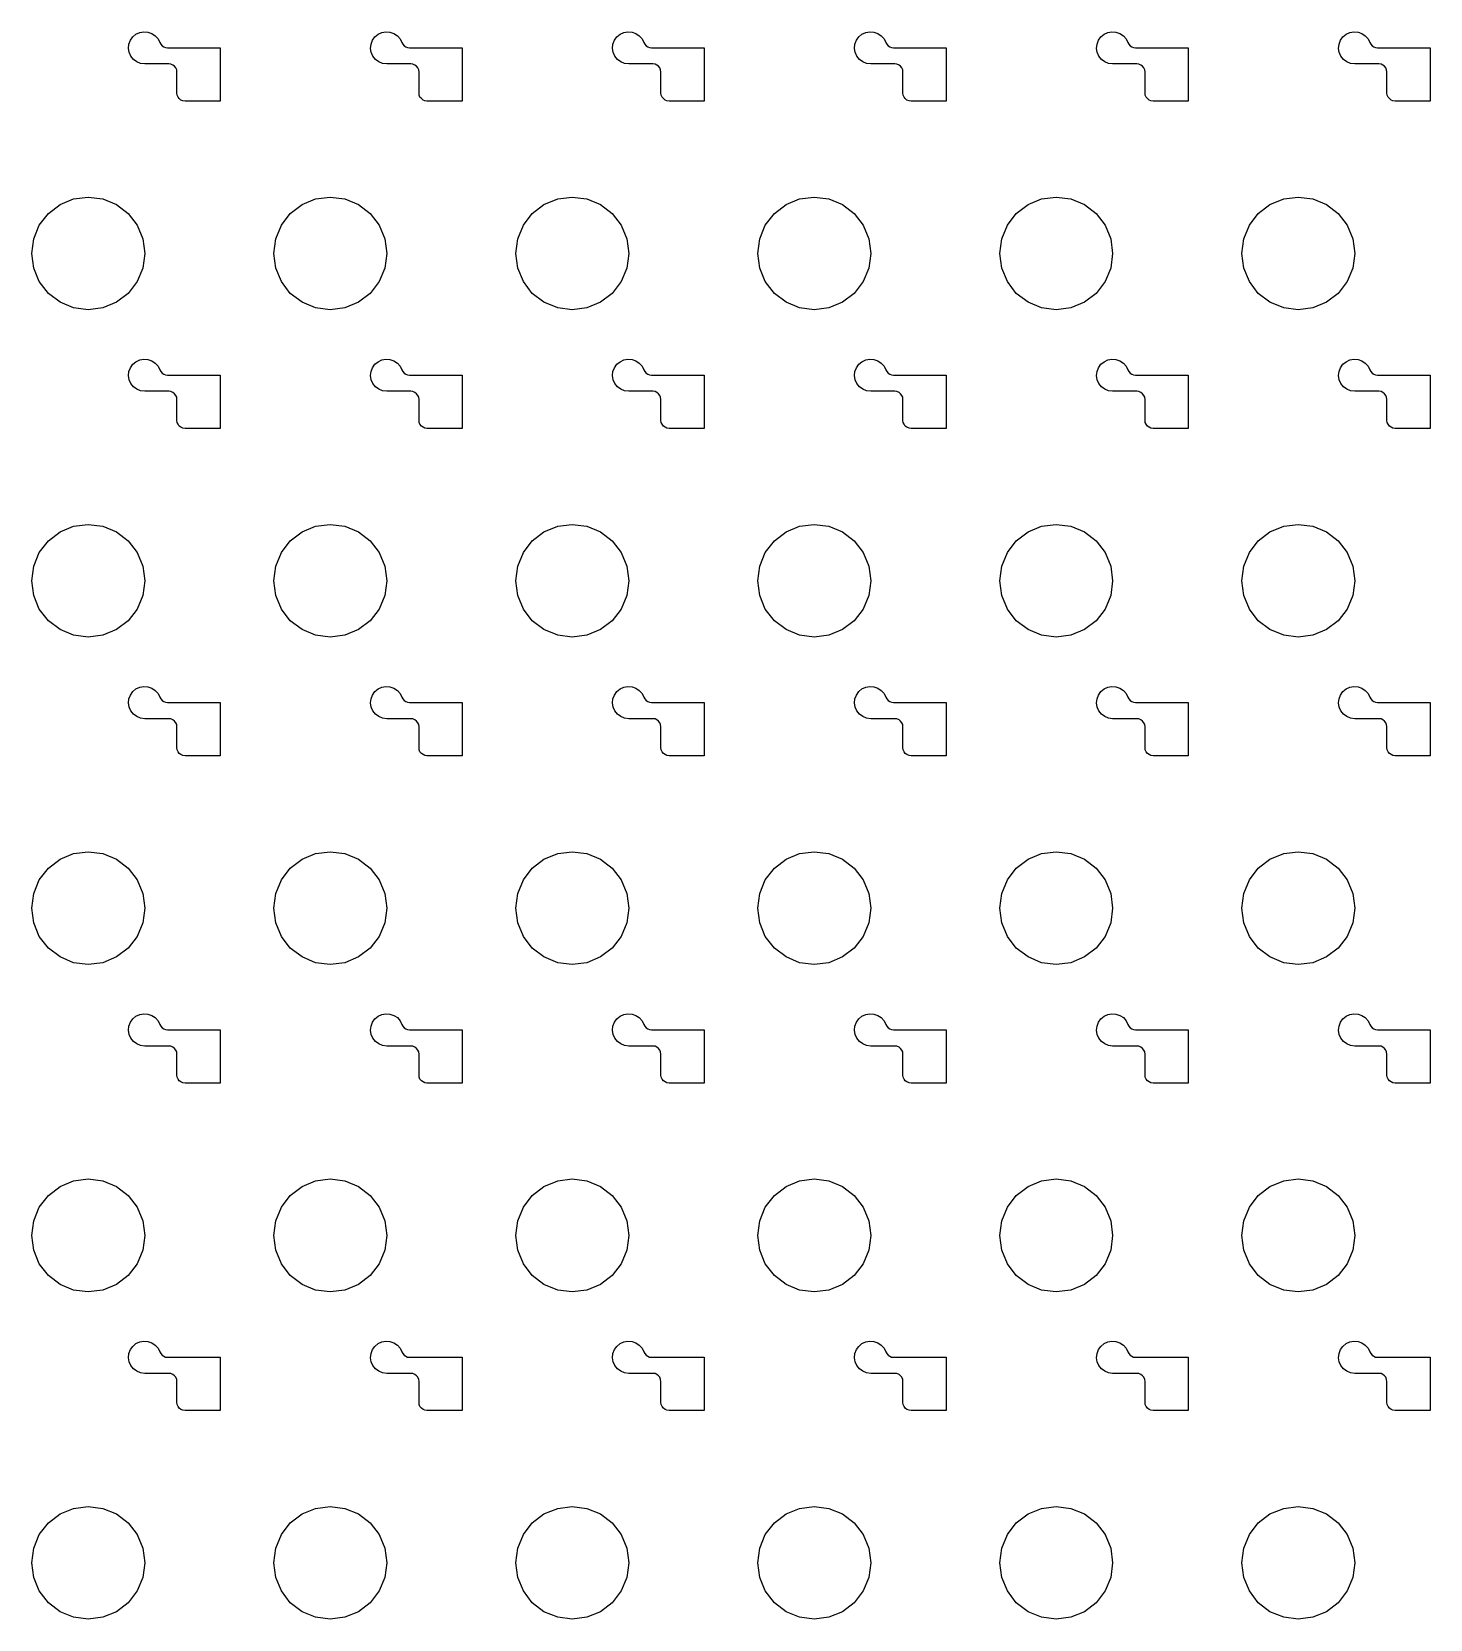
# Model space of a CAD drawing. Extents: x 11 to 212, y 11 to 212.
# Drawn here: x 132.85 to 143.04, y 74.01 to 85.59 of the extents above; entities that cross this region are included whole.
import ezdxf

# ---------------------------------------------------------------- set-up
doc = ezdxf.new("R2010")
doc.units = 0
doc.layers.add('C3', color=7, linetype='continuous')

msp = doc.modelspace()

# ---------------------------------------------------------------- linework, layer by layer
at = {"layer": 'C3'}
for points in [[(133.965, 85.082), (133.949, 85.084), (133.935, 85.09), (133.923, 85.1), (133.914, 85.112), (133.908, 85.126), (133.906, 85.141), (133.906, 85.294), (133.904, 85.309), (133.898, 85.324), (133.889, 85.336), (133.876, 85.345), (133.862, 85.351), (133.847, 85.353), (133.671, 85.353), (133.641, 85.357), (133.613, 85.368), (133.589, 85.386), (133.57, 85.41), (133.558, 85.438), (133.553, 85.467), (133.556, 85.497), (133.567, 85.526), (133.584, 85.55), (133.607, 85.57), (133.634, 85.583), (133.664, 85.588), (133.694, 85.586), (133.723, 85.576), (133.748, 85.559), (133.768, 85.537), (133.782, 85.51), (133.788, 85.497), (133.797, 85.486), (133.809, 85.478), (133.823, 85.472), (133.837, 85.471), (134.221, 85.471), (134.221, 85.082)], [(135.729, 85.082), (135.714, 85.084), (135.7, 85.09), (135.688, 85.1), (135.678, 85.112), (135.673, 85.126), (135.671, 85.141), (135.671, 85.294), (135.669, 85.309), (135.663, 85.324), (135.653, 85.336), (135.641, 85.345), (135.627, 85.351), (135.612, 85.353), (135.435, 85.353), (135.405, 85.357), (135.377, 85.368), (135.353, 85.386), (135.335, 85.41), (135.322, 85.438), (135.318, 85.467), (135.321, 85.497), (135.331, 85.526), (135.349, 85.55), (135.372, 85.57), (135.399, 85.583), (135.429, 85.588), (135.459, 85.586), (135.487, 85.576), (135.513, 85.559), (135.533, 85.537), (135.546, 85.51), (135.553, 85.497), (135.562, 85.486), (135.574, 85.478), (135.587, 85.472), (135.602, 85.471), (135.986, 85.471), (135.986, 85.082)], [(137.494, 85.082), (137.479, 85.084), (137.465, 85.09), (137.453, 85.1), (137.443, 85.112), (137.437, 85.126), (137.435, 85.141), (137.435, 85.294), (137.433, 85.309), (137.427, 85.324), (137.418, 85.336), (137.406, 85.345), (137.392, 85.351), (137.376, 85.353), (137.2, 85.353), (137.17, 85.357), (137.142, 85.368), (137.118, 85.386), (137.099, 85.41), (137.087, 85.438), (137.082, 85.467), (137.085, 85.497), (137.096, 85.526), (137.113, 85.55), (137.137, 85.57), (137.164, 85.583), (137.194, 85.588), (137.224, 85.586), (137.252, 85.576), (137.277, 85.559), (137.297, 85.537), (137.311, 85.51), (137.317, 85.497), (137.327, 85.486), (137.339, 85.478), (137.352, 85.472), (137.366, 85.471), (137.751, 85.471), (137.751, 85.082)], [(139.259, 85.082), (139.244, 85.084), (139.229, 85.09), (139.217, 85.1), (139.208, 85.112), (139.202, 85.126), (139.2, 85.141), (139.2, 85.294), (139.198, 85.309), (139.192, 85.324), (139.183, 85.336), (139.171, 85.345), (139.156, 85.351), (139.141, 85.353), (138.965, 85.353), (138.935, 85.357), (138.907, 85.368), (138.883, 85.386), (138.864, 85.41), (138.852, 85.438), (138.847, 85.467), (138.85, 85.497), (138.861, 85.526), (138.878, 85.55), (138.901, 85.57), (138.929, 85.583), (138.958, 85.588), (138.988, 85.586), (139.017, 85.576), (139.042, 85.559), (139.062, 85.537), (139.076, 85.51), (139.082, 85.497), (139.091, 85.486), (139.103, 85.478), (139.117, 85.472), (139.131, 85.471), (139.515, 85.471), (139.515, 85.082)], [(141.024, 85.082), (141.008, 85.084), (140.994, 85.09), (140.982, 85.1), (140.973, 85.112), (140.967, 85.126), (140.965, 85.141), (140.965, 85.294), (140.963, 85.309), (140.957, 85.324), (140.947, 85.336), (140.935, 85.345), (140.921, 85.351), (140.906, 85.353), (140.729, 85.353), (140.699, 85.357), (140.672, 85.368), (140.647, 85.386), (140.629, 85.41), (140.617, 85.438), (140.612, 85.467), (140.615, 85.497), (140.625, 85.526), (140.643, 85.55), (140.666, 85.57), (140.693, 85.583), (140.723, 85.588), (140.753, 85.586), (140.782, 85.576), (140.807, 85.559), (140.827, 85.537), (140.84, 85.51), (140.847, 85.497), (140.856, 85.486), (140.868, 85.478), (140.881, 85.472), (140.896, 85.471), (141.28, 85.471), (141.28, 85.082)], [(142.788, 85.082), (142.773, 85.084), (142.759, 85.09), (142.747, 85.1), (142.737, 85.112), (142.731, 85.126), (142.729, 85.141), (142.729, 85.294), (142.727, 85.309), (142.722, 85.324), (142.712, 85.336), (142.7, 85.345), (142.686, 85.351), (142.671, 85.353), (142.494, 85.353), (142.464, 85.357), (142.436, 85.368), (142.412, 85.386), (142.393, 85.41), (142.381, 85.438), (142.377, 85.467), (142.38, 85.497), (142.39, 85.526), (142.408, 85.55), (142.431, 85.57), (142.458, 85.583), (142.488, 85.588), (142.518, 85.586), (142.546, 85.576), (142.571, 85.559), (142.591, 85.537), (142.605, 85.51), (142.611, 85.497), (142.621, 85.486), (142.633, 85.478), (142.646, 85.472), (142.66, 85.471), (143.045, 85.471), (143.045, 85.082)], [(133.671, 83.971), (133.657, 83.864), (133.615, 83.765), (133.55, 83.679), (133.465, 83.614), (133.365, 83.573), (133.259, 83.559), (133.152, 83.573), (133.053, 83.614), (132.968, 83.679), (132.902, 83.765), (132.861, 83.864), (132.847, 83.971), (132.861, 84.077), (132.902, 84.176), (132.968, 84.262), (133.053, 84.327), (133.152, 84.368), (133.259, 84.382), (133.365, 84.368), (133.465, 84.327), (133.55, 84.262), (133.615, 84.176), (133.657, 84.077)], [(135.435, 83.971), (135.421, 83.864), (135.38, 83.765), (135.315, 83.679), (135.229, 83.614), (135.13, 83.573), (135.024, 83.559), (134.917, 83.573), (134.818, 83.614), (134.732, 83.679), (134.667, 83.765), (134.626, 83.864), (134.612, 83.971), (134.626, 84.077), (134.667, 84.176), (134.732, 84.262), (134.818, 84.327), (134.917, 84.368), (135.024, 84.382), (135.13, 84.368), (135.229, 84.327), (135.315, 84.262), (135.38, 84.176), (135.421, 84.077)], [(137.2, 83.971), (137.186, 83.864), (137.145, 83.765), (137.079, 83.679), (136.994, 83.614), (136.895, 83.573), (136.788, 83.559), (136.682, 83.573), (136.582, 83.614), (136.497, 83.679), (136.432, 83.765), (136.391, 83.864), (136.376, 83.971), (136.391, 84.077), (136.432, 84.176), (136.497, 84.262), (136.582, 84.327), (136.682, 84.368), (136.788, 84.382), (136.895, 84.368), (136.994, 84.327), (137.079, 84.262), (137.145, 84.176), (137.186, 84.077)], [(138.965, 83.971), (138.951, 83.864), (138.91, 83.765), (138.844, 83.679), (138.759, 83.614), (138.66, 83.573), (138.553, 83.559), (138.446, 83.573), (138.347, 83.614), (138.262, 83.679), (138.196, 83.765), (138.155, 83.864), (138.141, 83.971), (138.155, 84.077), (138.196, 84.176), (138.262, 84.262), (138.347, 84.327), (138.446, 84.368), (138.553, 84.382), (138.66, 84.368), (138.759, 84.327), (138.844, 84.262), (138.91, 84.176), (138.951, 84.077)], [(140.729, 83.971), (140.715, 83.864), (140.674, 83.765), (140.609, 83.679), (140.524, 83.614), (140.424, 83.573), (140.318, 83.559), (140.211, 83.573), (140.112, 83.614), (140.026, 83.679), (139.961, 83.765), (139.92, 83.864), (139.906, 83.971), (139.92, 84.077), (139.961, 84.176), (140.026, 84.262), (140.112, 84.327), (140.211, 84.368), (140.318, 84.382), (140.424, 84.368), (140.524, 84.327), (140.609, 84.262), (140.674, 84.176), (140.715, 84.077)], [(142.494, 83.971), (142.48, 83.864), (142.439, 83.765), (142.374, 83.679), (142.288, 83.614), (142.189, 83.573), (142.082, 83.559), (141.976, 83.573), (141.876, 83.614), (141.791, 83.679), (141.726, 83.765), (141.685, 83.864), (141.671, 83.971), (141.685, 84.077), (141.726, 84.176), (141.791, 84.262), (141.876, 84.327), (141.976, 84.368), (142.082, 84.382), (142.189, 84.368), (142.288, 84.327), (142.374, 84.262), (142.439, 84.176), (142.48, 84.077)], [(133.965, 82.694), (133.949, 82.696), (133.935, 82.702), (133.923, 82.711), (133.914, 82.724), (133.908, 82.738), (133.906, 82.753), (133.906, 82.906), (133.904, 82.921), (133.898, 82.935), (133.889, 82.947), (133.876, 82.957), (133.862, 82.963), (133.847, 82.965), (133.671, 82.965), (133.641, 82.969), (133.613, 82.98), (133.589, 82.998), (133.57, 83.022), (133.558, 83.049), (133.553, 83.079), (133.556, 83.109), (133.567, 83.137), (133.584, 83.162), (133.607, 83.181), (133.634, 83.194), (133.664, 83.2), (133.694, 83.198), (133.723, 83.188), (133.748, 83.171), (133.768, 83.148), (133.782, 83.122), (133.788, 83.109), (133.797, 83.098), (133.809, 83.089), (133.823, 83.084), (133.837, 83.082), (134.221, 83.082), (134.221, 82.694)], [(135.729, 82.694), (135.714, 82.696), (135.7, 82.702), (135.688, 82.711), (135.678, 82.724), (135.673, 82.738), (135.671, 82.753), (135.671, 82.906), (135.669, 82.921), (135.663, 82.935), (135.653, 82.947), (135.641, 82.957), (135.627, 82.963), (135.612, 82.965), (135.435, 82.965), (135.405, 82.969), (135.377, 82.98), (135.353, 82.998), (135.335, 83.022), (135.322, 83.049), (135.318, 83.079), (135.321, 83.109), (135.331, 83.137), (135.349, 83.162), (135.372, 83.181), (135.399, 83.194), (135.429, 83.2), (135.459, 83.198), (135.487, 83.188), (135.513, 83.171), (135.533, 83.148), (135.546, 83.122), (135.553, 83.109), (135.562, 83.098), (135.574, 83.089), (135.587, 83.084), (135.602, 83.082), (135.986, 83.082), (135.986, 82.694)], [(137.494, 82.694), (137.479, 82.696), (137.465, 82.702), (137.453, 82.711), (137.443, 82.724), (137.437, 82.738), (137.435, 82.753), (137.435, 82.906), (137.433, 82.921), (137.427, 82.935), (137.418, 82.947), (137.406, 82.957), (137.392, 82.963), (137.376, 82.965), (137.2, 82.965), (137.17, 82.969), (137.142, 82.98), (137.118, 82.998), (137.099, 83.022), (137.087, 83.049), (137.082, 83.079), (137.085, 83.109), (137.096, 83.137), (137.113, 83.162), (137.137, 83.181), (137.164, 83.194), (137.194, 83.2), (137.224, 83.198), (137.252, 83.188), (137.277, 83.171), (137.297, 83.148), (137.311, 83.122), (137.317, 83.109), (137.327, 83.098), (137.339, 83.089), (137.352, 83.084), (137.366, 83.082), (137.751, 83.082), (137.751, 82.694)], [(139.259, 82.694), (139.244, 82.696), (139.229, 82.702), (139.217, 82.711), (139.208, 82.724), (139.202, 82.738), (139.2, 82.753), (139.2, 82.906), (139.198, 82.921), (139.192, 82.935), (139.183, 82.947), (139.171, 82.957), (139.156, 82.963), (139.141, 82.965), (138.965, 82.965), (138.935, 82.969), (138.907, 82.98), (138.883, 82.998), (138.864, 83.022), (138.852, 83.049), (138.847, 83.079), (138.85, 83.109), (138.861, 83.137), (138.878, 83.162), (138.901, 83.181), (138.929, 83.194), (138.958, 83.2), (138.988, 83.198), (139.017, 83.188), (139.042, 83.171), (139.062, 83.148), (139.076, 83.122), (139.082, 83.109), (139.091, 83.098), (139.103, 83.089), (139.117, 83.084), (139.131, 83.082), (139.515, 83.082), (139.515, 82.694)], [(141.024, 82.694), (141.008, 82.696), (140.994, 82.702), (140.982, 82.711), (140.973, 82.724), (140.967, 82.738), (140.965, 82.753), (140.965, 82.906), (140.963, 82.921), (140.957, 82.935), (140.947, 82.947), (140.935, 82.957), (140.921, 82.963), (140.906, 82.965), (140.729, 82.965), (140.699, 82.969), (140.672, 82.98), (140.647, 82.998), (140.629, 83.022), (140.617, 83.049), (140.612, 83.079), (140.615, 83.109), (140.625, 83.137), (140.643, 83.162), (140.666, 83.181), (140.693, 83.194), (140.723, 83.2), (140.753, 83.198), (140.782, 83.188), (140.807, 83.171), (140.827, 83.148), (140.84, 83.122), (140.847, 83.109), (140.856, 83.098), (140.868, 83.089), (140.881, 83.084), (140.896, 83.082), (141.28, 83.082), (141.28, 82.694)], [(142.788, 82.694), (142.773, 82.696), (142.759, 82.702), (142.747, 82.711), (142.737, 82.724), (142.731, 82.738), (142.729, 82.753), (142.729, 82.906), (142.727, 82.921), (142.722, 82.935), (142.712, 82.947), (142.7, 82.957), (142.686, 82.963), (142.671, 82.965), (142.494, 82.965), (142.464, 82.969), (142.436, 82.98), (142.412, 82.998), (142.393, 83.022), (142.381, 83.049), (142.377, 83.079), (142.38, 83.109), (142.39, 83.137), (142.408, 83.162), (142.431, 83.181), (142.458, 83.194), (142.488, 83.2), (142.518, 83.198), (142.546, 83.188), (142.571, 83.171), (142.591, 83.148), (142.605, 83.122), (142.611, 83.109), (142.621, 83.098), (142.633, 83.089), (142.646, 83.084), (142.66, 83.082), (143.045, 83.082), (143.045, 82.694)], [(133.671, 81.582), (133.657, 81.476), (133.615, 81.376), (133.55, 81.291), (133.465, 81.226), (133.365, 81.185), (133.259, 81.171), (133.152, 81.185), (133.053, 81.226), (132.968, 81.291), (132.902, 81.376), (132.861, 81.476), (132.847, 81.582), (132.861, 81.689), (132.902, 81.788), (132.968, 81.874), (133.053, 81.939), (133.152, 81.98), (133.259, 81.994), (133.365, 81.98), (133.465, 81.939), (133.55, 81.874), (133.615, 81.788), (133.657, 81.689)], [(135.435, 81.582), (135.421, 81.476), (135.38, 81.376), (135.315, 81.291), (135.229, 81.226), (135.13, 81.185), (135.024, 81.171), (134.917, 81.185), (134.818, 81.226), (134.732, 81.291), (134.667, 81.376), (134.626, 81.476), (134.612, 81.582), (134.626, 81.689), (134.667, 81.788), (134.732, 81.874), (134.818, 81.939), (134.917, 81.98), (135.024, 81.994), (135.13, 81.98), (135.229, 81.939), (135.315, 81.874), (135.38, 81.788), (135.421, 81.689)], [(137.2, 81.582), (137.186, 81.476), (137.145, 81.376), (137.079, 81.291), (136.994, 81.226), (136.895, 81.185), (136.788, 81.171), (136.682, 81.185), (136.582, 81.226), (136.497, 81.291), (136.432, 81.376), (136.391, 81.476), (136.376, 81.582), (136.391, 81.689), (136.432, 81.788), (136.497, 81.874), (136.582, 81.939), (136.682, 81.98), (136.788, 81.994), (136.895, 81.98), (136.994, 81.939), (137.079, 81.874), (137.145, 81.788), (137.186, 81.689)], [(138.965, 81.582), (138.951, 81.476), (138.91, 81.376), (138.844, 81.291), (138.759, 81.226), (138.66, 81.185), (138.553, 81.171), (138.446, 81.185), (138.347, 81.226), (138.262, 81.291), (138.196, 81.376), (138.155, 81.476), (138.141, 81.582), (138.155, 81.689), (138.196, 81.788), (138.262, 81.874), (138.347, 81.939), (138.446, 81.98), (138.553, 81.994), (138.66, 81.98), (138.759, 81.939), (138.844, 81.874), (138.91, 81.788), (138.951, 81.689)], [(140.729, 81.582), (140.715, 81.476), (140.674, 81.376), (140.609, 81.291), (140.524, 81.226), (140.424, 81.185), (140.318, 81.171), (140.211, 81.185), (140.112, 81.226), (140.026, 81.291), (139.961, 81.376), (139.92, 81.476), (139.906, 81.582), (139.92, 81.689), (139.961, 81.788), (140.026, 81.874), (140.112, 81.939), (140.211, 81.98), (140.318, 81.994), (140.424, 81.98), (140.524, 81.939), (140.609, 81.874), (140.674, 81.788), (140.715, 81.689)], [(142.494, 81.582), (142.48, 81.476), (142.439, 81.376), (142.374, 81.291), (142.288, 81.226), (142.189, 81.185), (142.082, 81.171), (141.976, 81.185), (141.876, 81.226), (141.791, 81.291), (141.726, 81.376), (141.685, 81.476), (141.671, 81.582), (141.685, 81.689), (141.726, 81.788), (141.791, 81.874), (141.876, 81.939), (141.976, 81.98), (142.082, 81.994), (142.189, 81.98), (142.288, 81.939), (142.374, 81.874), (142.439, 81.788), (142.48, 81.689)], [(133.965, 80.306), (133.949, 80.308), (133.935, 80.314), (133.923, 80.323), (133.914, 80.335), (133.908, 80.349), (133.906, 80.365), (133.906, 80.518), (133.904, 80.533), (133.898, 80.547), (133.889, 80.559), (133.876, 80.569), (133.862, 80.574), (133.847, 80.576), (133.671, 80.576), (133.641, 80.58), (133.613, 80.592), (133.589, 80.61), (133.57, 80.633), (133.558, 80.661), (133.553, 80.691), (133.556, 80.721), (133.567, 80.749), (133.584, 80.774), (133.607, 80.793), (133.634, 80.806), (133.664, 80.812), (133.694, 80.809), (133.723, 80.8), (133.748, 80.783), (133.768, 80.76), (133.782, 80.733), (133.788, 80.72), (133.797, 80.709), (133.809, 80.701), (133.823, 80.696), (133.837, 80.694), (134.221, 80.694), (134.221, 80.306)], [(135.729, 80.306), (135.714, 80.308), (135.7, 80.314), (135.688, 80.323), (135.678, 80.335), (135.673, 80.349), (135.671, 80.365), (135.671, 80.518), (135.669, 80.533), (135.663, 80.547), (135.653, 80.559), (135.641, 80.569), (135.627, 80.574), (135.612, 80.576), (135.435, 80.576), (135.405, 80.58), (135.377, 80.592), (135.353, 80.61), (135.335, 80.633), (135.322, 80.661), (135.318, 80.691), (135.321, 80.721), (135.331, 80.749), (135.349, 80.774), (135.372, 80.793), (135.399, 80.806), (135.429, 80.812), (135.459, 80.809), (135.487, 80.8), (135.513, 80.783), (135.533, 80.76), (135.546, 80.733), (135.553, 80.72), (135.562, 80.709), (135.574, 80.701), (135.587, 80.696), (135.602, 80.694), (135.986, 80.694), (135.986, 80.306)], [(137.494, 80.306), (137.479, 80.308), (137.465, 80.314), (137.453, 80.323), (137.443, 80.335), (137.437, 80.349), (137.435, 80.365), (137.435, 80.518), (137.433, 80.533), (137.427, 80.547), (137.418, 80.559), (137.406, 80.569), (137.392, 80.574), (137.376, 80.576), (137.2, 80.576), (137.17, 80.58), (137.142, 80.592), (137.118, 80.61), (137.099, 80.633), (137.087, 80.661), (137.082, 80.691), (137.085, 80.721), (137.096, 80.749), (137.113, 80.774), (137.137, 80.793), (137.164, 80.806), (137.194, 80.812), (137.224, 80.809), (137.252, 80.8), (137.277, 80.783), (137.297, 80.76), (137.311, 80.733), (137.317, 80.72), (137.327, 80.709), (137.339, 80.701), (137.352, 80.696), (137.366, 80.694), (137.751, 80.694), (137.751, 80.306)], [(139.259, 80.306), (139.244, 80.308), (139.229, 80.314), (139.217, 80.323), (139.208, 80.335), (139.202, 80.349), (139.2, 80.365), (139.2, 80.518), (139.198, 80.533), (139.192, 80.547), (139.183, 80.559), (139.171, 80.569), (139.156, 80.574), (139.141, 80.576), (138.965, 80.576), (138.935, 80.58), (138.907, 80.592), (138.883, 80.61), (138.864, 80.633), (138.852, 80.661), (138.847, 80.691), (138.85, 80.721), (138.861, 80.749), (138.878, 80.774), (138.901, 80.793), (138.929, 80.806), (138.958, 80.812), (138.988, 80.809), (139.017, 80.8), (139.042, 80.783), (139.062, 80.76), (139.076, 80.733), (139.082, 80.72), (139.091, 80.709), (139.103, 80.701), (139.117, 80.696), (139.131, 80.694), (139.515, 80.694), (139.515, 80.306)], [(141.024, 80.306), (141.008, 80.308), (140.994, 80.314), (140.982, 80.323), (140.973, 80.335), (140.967, 80.349), (140.965, 80.365), (140.965, 80.518), (140.963, 80.533), (140.957, 80.547), (140.947, 80.559), (140.935, 80.569), (140.921, 80.574), (140.906, 80.576), (140.729, 80.576), (140.699, 80.58), (140.672, 80.592), (140.647, 80.61), (140.629, 80.633), (140.617, 80.661), (140.612, 80.691), (140.615, 80.721), (140.625, 80.749), (140.643, 80.774), (140.666, 80.793), (140.693, 80.806), (140.723, 80.812), (140.753, 80.809), (140.782, 80.8), (140.807, 80.783), (140.827, 80.76), (140.84, 80.733), (140.847, 80.72), (140.856, 80.709), (140.868, 80.701), (140.881, 80.696), (140.896, 80.694), (141.28, 80.694), (141.28, 80.306)], [(142.788, 80.306), (142.773, 80.308), (142.759, 80.314), (142.747, 80.323), (142.737, 80.335), (142.731, 80.349), (142.729, 80.365), (142.729, 80.518), (142.727, 80.533), (142.722, 80.547), (142.712, 80.559), (142.7, 80.569), (142.686, 80.574), (142.671, 80.576), (142.494, 80.576), (142.464, 80.58), (142.436, 80.592), (142.412, 80.61), (142.393, 80.633), (142.381, 80.661), (142.377, 80.691), (142.38, 80.721), (142.39, 80.749), (142.408, 80.774), (142.431, 80.793), (142.458, 80.806), (142.488, 80.812), (142.518, 80.809), (142.546, 80.8), (142.571, 80.783), (142.591, 80.76), (142.605, 80.733), (142.611, 80.72), (142.621, 80.709), (142.633, 80.701), (142.646, 80.696), (142.66, 80.694), (143.045, 80.694), (143.045, 80.306)], [(133.671, 79.194), (133.657, 79.088), (133.615, 78.988), (133.55, 78.903), (133.465, 78.838), (133.365, 78.796), (133.259, 78.782), (133.152, 78.796), (133.053, 78.838), (132.968, 78.903), (132.902, 78.988), (132.861, 79.088), (132.847, 79.194), (132.861, 79.301), (132.902, 79.4), (132.968, 79.485), (133.053, 79.551), (133.152, 79.592), (133.259, 79.606), (133.365, 79.592), (133.465, 79.551), (133.55, 79.485), (133.615, 79.4), (133.657, 79.301)], [(135.435, 79.194), (135.421, 79.088), (135.38, 78.988), (135.315, 78.903), (135.229, 78.838), (135.13, 78.796), (135.024, 78.782), (134.917, 78.796), (134.818, 78.838), (134.732, 78.903), (134.667, 78.988), (134.626, 79.088), (134.612, 79.194), (134.626, 79.301), (134.667, 79.4), (134.732, 79.485), (134.818, 79.551), (134.917, 79.592), (135.024, 79.606), (135.13, 79.592), (135.229, 79.551), (135.315, 79.485), (135.38, 79.4), (135.421, 79.301)], [(137.2, 79.194), (137.186, 79.088), (137.145, 78.988), (137.079, 78.903), (136.994, 78.838), (136.895, 78.796), (136.788, 78.782), (136.682, 78.796), (136.582, 78.838), (136.497, 78.903), (136.432, 78.988), (136.391, 79.088), (136.376, 79.194), (136.391, 79.301), (136.432, 79.4), (136.497, 79.485), (136.582, 79.551), (136.682, 79.592), (136.788, 79.606), (136.895, 79.592), (136.994, 79.551), (137.079, 79.485), (137.145, 79.4), (137.186, 79.301)], [(138.965, 79.194), (138.951, 79.088), (138.91, 78.988), (138.844, 78.903), (138.759, 78.838), (138.66, 78.796), (138.553, 78.782), (138.446, 78.796), (138.347, 78.838), (138.262, 78.903), (138.196, 78.988), (138.155, 79.088), (138.141, 79.194), (138.155, 79.301), (138.196, 79.4), (138.262, 79.485), (138.347, 79.551), (138.446, 79.592), (138.553, 79.606), (138.66, 79.592), (138.759, 79.551), (138.844, 79.485), (138.91, 79.4), (138.951, 79.301)], [(140.729, 79.194), (140.715, 79.088), (140.674, 78.988), (140.609, 78.903), (140.524, 78.838), (140.424, 78.796), (140.318, 78.782), (140.211, 78.796), (140.112, 78.838), (140.026, 78.903), (139.961, 78.988), (139.92, 79.088), (139.906, 79.194), (139.92, 79.301), (139.961, 79.4), (140.026, 79.485), (140.112, 79.551), (140.211, 79.592), (140.318, 79.606), (140.424, 79.592), (140.524, 79.551), (140.609, 79.485), (140.674, 79.4), (140.715, 79.301)], [(142.494, 79.194), (142.48, 79.088), (142.439, 78.988), (142.374, 78.903), (142.288, 78.838), (142.189, 78.796), (142.082, 78.782), (141.976, 78.796), (141.876, 78.838), (141.791, 78.903), (141.726, 78.988), (141.685, 79.088), (141.671, 79.194), (141.685, 79.301), (141.726, 79.4), (141.791, 79.485), (141.876, 79.551), (141.976, 79.592), (142.082, 79.606), (142.189, 79.592), (142.288, 79.551), (142.374, 79.485), (142.439, 79.4), (142.48, 79.301)], [(133.965, 77.918), (133.949, 77.92), (133.935, 77.926), (133.923, 77.935), (133.914, 77.947), (133.908, 77.961), (133.906, 77.976), (133.906, 78.129), (133.904, 78.145), (133.898, 78.159), (133.889, 78.171), (133.876, 78.18), (133.862, 78.186), (133.847, 78.188), (133.671, 78.188), (133.641, 78.192), (133.613, 78.203), (133.589, 78.222), (133.57, 78.245), (133.558, 78.273), (133.553, 78.303), (133.556, 78.333), (133.567, 78.361), (133.584, 78.386), (133.607, 78.405), (133.634, 78.418), (133.664, 78.423), (133.694, 78.421), (133.723, 78.411), (133.748, 78.395), (133.768, 78.372), (133.782, 78.345), (133.788, 78.332), (133.797, 78.321), (133.809, 78.313), (133.823, 78.308), (133.837, 78.306), (134.221, 78.306), (134.221, 77.918)], [(135.729, 77.918), (135.714, 77.92), (135.7, 77.926), (135.688, 77.935), (135.678, 77.947), (135.673, 77.961), (135.671, 77.976), (135.671, 78.129), (135.669, 78.145), (135.663, 78.159), (135.653, 78.171), (135.641, 78.18), (135.627, 78.186), (135.612, 78.188), (135.435, 78.188), (135.405, 78.192), (135.377, 78.203), (135.353, 78.222), (135.335, 78.245), (135.322, 78.273), (135.318, 78.303), (135.321, 78.333), (135.331, 78.361), (135.349, 78.386), (135.372, 78.405), (135.399, 78.418), (135.429, 78.423), (135.459, 78.421), (135.487, 78.411), (135.513, 78.395), (135.533, 78.372), (135.546, 78.345), (135.553, 78.332), (135.562, 78.321), (135.574, 78.313), (135.587, 78.308), (135.602, 78.306), (135.986, 78.306), (135.986, 77.918)], [(137.494, 77.918), (137.479, 77.92), (137.465, 77.926), (137.453, 77.935), (137.443, 77.947), (137.437, 77.961), (137.435, 77.976), (137.435, 78.129), (137.433, 78.145), (137.427, 78.159), (137.418, 78.171), (137.406, 78.18), (137.392, 78.186), (137.376, 78.188), (137.2, 78.188), (137.17, 78.192), (137.142, 78.203), (137.118, 78.222), (137.099, 78.245), (137.087, 78.273), (137.082, 78.303), (137.085, 78.333), (137.096, 78.361), (137.113, 78.386), (137.137, 78.405), (137.164, 78.418), (137.194, 78.423), (137.224, 78.421), (137.252, 78.411), (137.277, 78.395), (137.297, 78.372), (137.311, 78.345), (137.317, 78.332), (137.327, 78.321), (137.339, 78.313), (137.352, 78.308), (137.366, 78.306), (137.751, 78.306), (137.751, 77.918)], [(139.259, 77.918), (139.244, 77.92), (139.229, 77.926), (139.217, 77.935), (139.208, 77.947), (139.202, 77.961), (139.2, 77.976), (139.2, 78.129), (139.198, 78.145), (139.192, 78.159), (139.183, 78.171), (139.171, 78.18), (139.156, 78.186), (139.141, 78.188), (138.965, 78.188), (138.935, 78.192), (138.907, 78.203), (138.883, 78.222), (138.864, 78.245), (138.852, 78.273), (138.847, 78.303), (138.85, 78.333), (138.861, 78.361), (138.878, 78.386), (138.901, 78.405), (138.929, 78.418), (138.958, 78.423), (138.988, 78.421), (139.017, 78.411), (139.042, 78.395), (139.062, 78.372), (139.076, 78.345), (139.082, 78.332), (139.091, 78.321), (139.103, 78.313), (139.117, 78.308), (139.131, 78.306), (139.515, 78.306), (139.515, 77.918)], [(141.024, 77.918), (141.008, 77.92), (140.994, 77.926), (140.982, 77.935), (140.973, 77.947), (140.967, 77.961), (140.965, 77.976), (140.965, 78.129), (140.963, 78.145), (140.957, 78.159), (140.947, 78.171), (140.935, 78.18), (140.921, 78.186), (140.906, 78.188), (140.729, 78.188), (140.699, 78.192), (140.672, 78.203), (140.647, 78.222), (140.629, 78.245), (140.617, 78.273), (140.612, 78.303), (140.615, 78.333), (140.625, 78.361), (140.643, 78.386), (140.666, 78.405), (140.693, 78.418), (140.723, 78.423), (140.753, 78.421), (140.782, 78.411), (140.807, 78.395), (140.827, 78.372), (140.84, 78.345), (140.847, 78.332), (140.856, 78.321), (140.868, 78.313), (140.881, 78.308), (140.896, 78.306), (141.28, 78.306), (141.28, 77.918)], [(142.788, 77.918), (142.773, 77.92), (142.759, 77.926), (142.747, 77.935), (142.737, 77.947), (142.731, 77.961), (142.729, 77.976), (142.729, 78.129), (142.727, 78.145), (142.722, 78.159), (142.712, 78.171), (142.7, 78.18), (142.686, 78.186), (142.671, 78.188), (142.494, 78.188), (142.464, 78.192), (142.436, 78.203), (142.412, 78.222), (142.393, 78.245), (142.381, 78.273), (142.377, 78.303), (142.38, 78.333), (142.39, 78.361), (142.408, 78.386), (142.431, 78.405), (142.458, 78.418), (142.488, 78.423), (142.518, 78.421), (142.546, 78.411), (142.571, 78.395), (142.591, 78.372), (142.605, 78.345), (142.611, 78.332), (142.621, 78.321), (142.633, 78.313), (142.646, 78.308), (142.66, 78.306), (143.045, 78.306), (143.045, 77.918)], [(133.671, 76.806), (133.657, 76.699), (133.615, 76.6), (133.55, 76.515), (133.465, 76.449), (133.365, 76.408), (133.259, 76.394), (133.152, 76.408), (133.053, 76.449), (132.968, 76.515), (132.902, 76.6), (132.861, 76.699), (132.847, 76.806), (132.861, 76.912), (132.902, 77.012), (132.968, 77.097), (133.053, 77.162), (133.152, 77.204), (133.259, 77.218), (133.365, 77.204), (133.465, 77.162), (133.55, 77.097), (133.615, 77.012), (133.657, 76.912)], [(135.435, 76.806), (135.421, 76.699), (135.38, 76.6), (135.315, 76.515), (135.229, 76.449), (135.13, 76.408), (135.024, 76.394), (134.917, 76.408), (134.818, 76.449), (134.732, 76.515), (134.667, 76.6), (134.626, 76.699), (134.612, 76.806), (134.626, 76.912), (134.667, 77.012), (134.732, 77.097), (134.818, 77.162), (134.917, 77.204), (135.024, 77.218), (135.13, 77.204), (135.229, 77.162), (135.315, 77.097), (135.38, 77.012), (135.421, 76.912)], [(137.2, 76.806), (137.186, 76.699), (137.145, 76.6), (137.079, 76.515), (136.994, 76.449), (136.895, 76.408), (136.788, 76.394), (136.682, 76.408), (136.582, 76.449), (136.497, 76.515), (136.432, 76.6), (136.391, 76.699), (136.376, 76.806), (136.391, 76.912), (136.432, 77.012), (136.497, 77.097), (136.582, 77.162), (136.682, 77.204), (136.788, 77.218), (136.895, 77.204), (136.994, 77.162), (137.079, 77.097), (137.145, 77.012), (137.186, 76.912)], [(138.965, 76.806), (138.951, 76.699), (138.91, 76.6), (138.844, 76.515), (138.759, 76.449), (138.66, 76.408), (138.553, 76.394), (138.446, 76.408), (138.347, 76.449), (138.262, 76.515), (138.196, 76.6), (138.155, 76.699), (138.141, 76.806), (138.155, 76.912), (138.196, 77.012), (138.262, 77.097), (138.347, 77.162), (138.446, 77.204), (138.553, 77.218), (138.66, 77.204), (138.759, 77.162), (138.844, 77.097), (138.91, 77.012), (138.951, 76.912)], [(140.729, 76.806), (140.715, 76.699), (140.674, 76.6), (140.609, 76.515), (140.524, 76.449), (140.424, 76.408), (140.318, 76.394), (140.211, 76.408), (140.112, 76.449), (140.026, 76.515), (139.961, 76.6), (139.92, 76.699), (139.906, 76.806), (139.92, 76.912), (139.961, 77.012), (140.026, 77.097), (140.112, 77.162), (140.211, 77.204), (140.318, 77.218), (140.424, 77.204), (140.524, 77.162), (140.609, 77.097), (140.674, 77.012), (140.715, 76.912)], [(142.494, 76.806), (142.48, 76.699), (142.439, 76.6), (142.374, 76.515), (142.288, 76.449), (142.189, 76.408), (142.082, 76.394), (141.976, 76.408), (141.876, 76.449), (141.791, 76.515), (141.726, 76.6), (141.685, 76.699), (141.671, 76.806), (141.685, 76.912), (141.726, 77.012), (141.791, 77.097), (141.876, 77.162), (141.976, 77.204), (142.082, 77.218), (142.189, 77.204), (142.288, 77.162), (142.374, 77.097), (142.439, 77.012), (142.48, 76.912)], [(133.965, 75.529), (133.949, 75.531), (133.935, 75.537), (133.923, 75.547), (133.914, 75.559), (133.908, 75.573), (133.906, 75.588), (133.906, 75.741), (133.904, 75.756), (133.898, 75.771), (133.889, 75.783), (133.876, 75.792), (133.862, 75.798), (133.847, 75.8), (133.671, 75.8), (133.641, 75.804), (133.613, 75.815), (133.589, 75.833), (133.57, 75.857), (133.558, 75.885), (133.553, 75.914), (133.556, 75.944), (133.567, 75.973), (133.584, 75.997), (133.607, 76.017), (133.634, 76.03), (133.664, 76.035), (133.694, 76.033), (133.723, 76.023), (133.748, 76.006), (133.768, 75.984), (133.782, 75.957), (133.788, 75.944), (133.797, 75.933), (133.809, 75.925), (133.823, 75.919), (133.837, 75.918), (134.221, 75.918), (134.221, 75.529)], [(135.729, 75.529), (135.714, 75.531), (135.7, 75.537), (135.688, 75.547), (135.678, 75.559), (135.673, 75.573), (135.671, 75.588), (135.671, 75.741), (135.669, 75.756), (135.663, 75.771), (135.653, 75.783), (135.641, 75.792), (135.627, 75.798), (135.612, 75.8), (135.435, 75.8), (135.405, 75.804), (135.377, 75.815), (135.353, 75.833), (135.335, 75.857), (135.322, 75.885), (135.318, 75.914), (135.321, 75.944), (135.331, 75.973), (135.349, 75.997), (135.372, 76.017), (135.399, 76.03), (135.429, 76.035), (135.459, 76.033), (135.487, 76.023), (135.513, 76.006), (135.533, 75.984), (135.546, 75.957), (135.553, 75.944), (135.562, 75.933), (135.574, 75.925), (135.587, 75.919), (135.602, 75.918), (135.986, 75.918), (135.986, 75.529)], [(137.494, 75.529), (137.479, 75.531), (137.465, 75.537), (137.453, 75.547), (137.443, 75.559), (137.437, 75.573), (137.435, 75.588), (137.435, 75.741), (137.433, 75.756), (137.427, 75.771), (137.418, 75.783), (137.406, 75.792), (137.392, 75.798), (137.376, 75.8), (137.2, 75.8), (137.17, 75.804), (137.142, 75.815), (137.118, 75.833), (137.099, 75.857), (137.087, 75.885), (137.082, 75.914), (137.085, 75.944), (137.096, 75.973), (137.113, 75.997), (137.137, 76.017), (137.164, 76.03), (137.194, 76.035), (137.224, 76.033), (137.252, 76.023), (137.277, 76.006), (137.297, 75.984), (137.311, 75.957), (137.317, 75.944), (137.327, 75.933), (137.339, 75.925), (137.352, 75.919), (137.366, 75.918), (137.751, 75.918), (137.751, 75.529)], [(139.259, 75.529), (139.244, 75.531), (139.229, 75.537), (139.217, 75.547), (139.208, 75.559), (139.202, 75.573), (139.2, 75.588), (139.2, 75.741), (139.198, 75.756), (139.192, 75.771), (139.183, 75.783), (139.171, 75.792), (139.156, 75.798), (139.141, 75.8), (138.965, 75.8), (138.935, 75.804), (138.907, 75.815), (138.883, 75.833), (138.864, 75.857), (138.852, 75.885), (138.847, 75.914), (138.85, 75.944), (138.861, 75.973), (138.878, 75.997), (138.901, 76.017), (138.929, 76.03), (138.958, 76.035), (138.988, 76.033), (139.017, 76.023), (139.042, 76.006), (139.062, 75.984), (139.076, 75.957), (139.082, 75.944), (139.091, 75.933), (139.103, 75.925), (139.117, 75.919), (139.131, 75.918), (139.515, 75.918), (139.515, 75.529)], [(141.024, 75.529), (141.008, 75.531), (140.994, 75.537), (140.982, 75.547), (140.973, 75.559), (140.967, 75.573), (140.965, 75.588), (140.965, 75.741), (140.963, 75.756), (140.957, 75.771), (140.947, 75.783), (140.935, 75.792), (140.921, 75.798), (140.906, 75.8), (140.729, 75.8), (140.699, 75.804), (140.672, 75.815), (140.647, 75.833), (140.629, 75.857), (140.617, 75.885), (140.612, 75.914), (140.615, 75.944), (140.625, 75.973), (140.643, 75.997), (140.666, 76.017), (140.693, 76.03), (140.723, 76.035), (140.753, 76.033), (140.782, 76.023), (140.807, 76.006), (140.827, 75.984), (140.84, 75.957), (140.847, 75.944), (140.856, 75.933), (140.868, 75.925), (140.881, 75.919), (140.896, 75.918), (141.28, 75.918), (141.28, 75.529)], [(142.788, 75.529), (142.773, 75.531), (142.759, 75.537), (142.747, 75.547), (142.737, 75.559), (142.731, 75.573), (142.729, 75.588), (142.729, 75.741), (142.727, 75.756), (142.722, 75.771), (142.712, 75.783), (142.7, 75.792), (142.686, 75.798), (142.671, 75.8), (142.494, 75.8), (142.464, 75.804), (142.436, 75.815), (142.412, 75.833), (142.393, 75.857), (142.381, 75.885), (142.377, 75.914), (142.38, 75.944), (142.39, 75.973), (142.408, 75.997), (142.431, 76.017), (142.458, 76.03), (142.488, 76.035), (142.518, 76.033), (142.546, 76.023), (142.571, 76.006), (142.591, 75.984), (142.605, 75.957), (142.611, 75.944), (142.621, 75.933), (142.633, 75.925), (142.646, 75.919), (142.66, 75.918), (143.045, 75.918), (143.045, 75.529)], [(133.671, 74.418), (133.657, 74.311), (133.615, 74.212), (133.55, 74.126), (133.465, 74.061), (133.365, 74.02), (133.259, 74.006), (133.152, 74.02), (133.053, 74.061), (132.968, 74.126), (132.902, 74.212), (132.861, 74.311), (132.847, 74.418), (132.861, 74.524), (132.902, 74.624), (132.968, 74.709), (133.053, 74.774), (133.152, 74.815), (133.259, 74.829), (133.365, 74.815), (133.465, 74.774), (133.55, 74.709), (133.615, 74.624), (133.657, 74.524)], [(135.435, 74.418), (135.421, 74.311), (135.38, 74.212), (135.315, 74.126), (135.229, 74.061), (135.13, 74.02), (135.024, 74.006), (134.917, 74.02), (134.818, 74.061), (134.732, 74.126), (134.667, 74.212), (134.626, 74.311), (134.612, 74.418), (134.626, 74.524), (134.667, 74.624), (134.732, 74.709), (134.818, 74.774), (134.917, 74.815), (135.024, 74.829), (135.13, 74.815), (135.229, 74.774), (135.315, 74.709), (135.38, 74.624), (135.421, 74.524)], [(137.2, 74.418), (137.186, 74.311), (137.145, 74.212), (137.079, 74.126), (136.994, 74.061), (136.895, 74.02), (136.788, 74.006), (136.682, 74.02), (136.582, 74.061), (136.497, 74.126), (136.432, 74.212), (136.391, 74.311), (136.376, 74.418), (136.391, 74.524), (136.432, 74.624), (136.497, 74.709), (136.582, 74.774), (136.682, 74.815), (136.788, 74.829), (136.895, 74.815), (136.994, 74.774), (137.079, 74.709), (137.145, 74.624), (137.186, 74.524)], [(138.965, 74.418), (138.951, 74.311), (138.91, 74.212), (138.844, 74.126), (138.759, 74.061), (138.66, 74.02), (138.553, 74.006), (138.446, 74.02), (138.347, 74.061), (138.262, 74.126), (138.196, 74.212), (138.155, 74.311), (138.141, 74.418), (138.155, 74.524), (138.196, 74.624), (138.262, 74.709), (138.347, 74.774), (138.446, 74.815), (138.553, 74.829), (138.66, 74.815), (138.759, 74.774), (138.844, 74.709), (138.91, 74.624), (138.951, 74.524)], [(140.729, 74.418), (140.715, 74.311), (140.674, 74.212), (140.609, 74.126), (140.524, 74.061), (140.424, 74.02), (140.318, 74.006), (140.211, 74.02), (140.112, 74.061), (140.026, 74.126), (139.961, 74.212), (139.92, 74.311), (139.906, 74.418), (139.92, 74.524), (139.961, 74.624), (140.026, 74.709), (140.112, 74.774), (140.211, 74.815), (140.318, 74.829), (140.424, 74.815), (140.524, 74.774), (140.609, 74.709), (140.674, 74.624), (140.715, 74.524)], [(142.494, 74.418), (142.48, 74.311), (142.439, 74.212), (142.374, 74.126), (142.288, 74.061), (142.189, 74.02), (142.082, 74.006), (141.976, 74.02), (141.876, 74.061), (141.791, 74.126), (141.726, 74.212), (141.685, 74.311), (141.671, 74.418), (141.685, 74.524), (141.726, 74.624), (141.791, 74.709), (141.876, 74.774), (141.976, 74.815), (142.082, 74.829), (142.189, 74.815), (142.288, 74.774), (142.374, 74.709), (142.439, 74.624), (142.48, 74.524)]]:
    msp.add_lwpolyline(points, close=True, dxfattribs=at)

doc.saveas('drawing.dxf')
